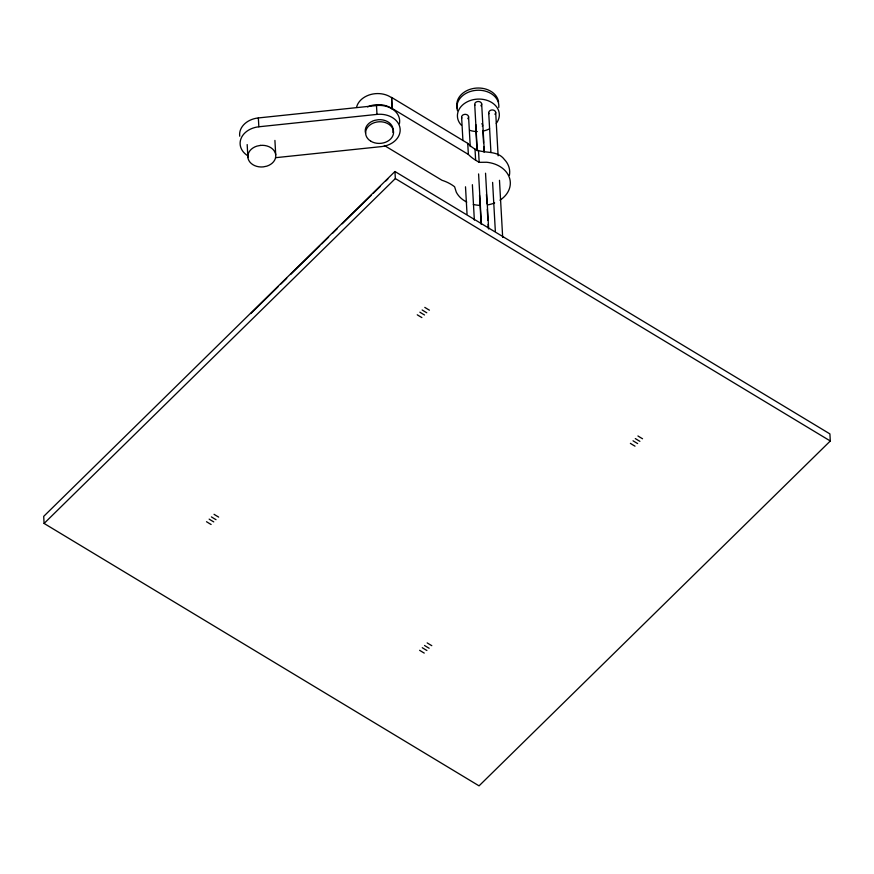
<?xml version="1.0" encoding="UTF-8"?>
<svg xmlns="http://www.w3.org/2000/svg" width="874" height="874" viewBox="0 0 874 874"><rect width="100%" height="100%" fill="white"/><g stroke="black" fill="none" stroke-linecap="round" stroke-linejoin="round"><path stroke-width="1.31" d="M391.618 97.44L392.044 108.693L391.618 97.44L467.743 143.369A40.029 30.983 -3.2 0 0 475.019 149.148C484.032 154.053 496.989 149.651 504.342 159.439A27.968 21.642 -3.2 0 1 509.367 175.445M394.95 171.501L43.7 516.37L44.093 523.45L479.05 785.857L830.3 440.988L829.907 433.908L394.95 171.501L395.343 178.569L44.093 523.45M250.86 313.504L277.954 286.901M280.871 284.039L286.716 278.293M290.616 274.469L319.84 245.78M321.785 243.868L328.602 237.171M332.502 233.347L337.364 228.562M342.237 223.788L371.461 195.099M373.406 193.176L380.179 186.533M385.926 180.885L387.838 179.006M392.24 108.496L468.355 154.425A40.029 30.983 -3.2 0 0 475.631 160.204L479.171 162.335L486.709 162.258A27.968 21.642 -3.2 0 1 509.367 177.52A27.968 21.642 -3.2 0 1 499.983 200.179M239.727 136.224A20.976 16.235 -3.2 0 1 258.354 117.935L376.486 105.546A20.976 16.235 -3.2 0 1 399.418 123.704M247.899 155.823A20.976 16.235 -3.2 0 1 240.962 138.748A20.976 16.235 -3.2 0 1 258.846 126.785L376.989 114.396A20.976 16.235 -3.2 0 1 400.052 128.314A20.976 16.235 -3.2 0 1 381.425 146.603L275.507 157.702M384.352 145.499L442.015 180.284A40.029 30.983 -3.2 0 1 453.693 186.096L454.611 186.796L456.283 192.127A27.968 21.642 -3.2 0 0 466.771 202.069M395.343 178.569L830.3 440.988M391.421 97.637L391.268 97.495A20.976 16.235 -3.2 0 0 356.668 106.814M392.044 108.693L391.88 108.551A20.976 16.235 -3.2 0 0 367.615 106.89M495.678 112.265L498.114 155.812M499.48 180.306L502.681 237.455M488.73 112.997L490.937 152.458M492.608 182.393L495.35 231.381M481.661 103.82L484.327 151.442M485.54 173.205L488.664 228.999M482.874 130.423L483.551 142.67M483.781 146.756L484.087 152.196M486.447 194.378L486.982 203.904M487.277 209.345L487.889 220.226M488.118 224.312L488.348 228.398M478.548 151.278L479.171 162.335M474.713 104.541L477.302 150.809M478.591 173.937L481.41 224.279M475.664 125.987L477.029 150.481M479.542 195.383L481.137 223.952M475.019 149.148L475.631 160.204M468.573 116.668L470.245 146.603M472.375 184.698L474.353 220.084M467.743 143.369L468.355 154.425M461.625 117.4L462.925 140.528M465.503 186.796L467.033 214.01M376.486 105.546L376.989 114.396M274.917 140.419L275.714 154.731M258.354 117.935L258.846 126.785M247.178 144.571L247.91 157.582M457.495 110.747A20.976 16.235 -3.2 0 1 476.341 90.306A20.976 16.235 -3.2 0 1 498.759 107.48M457.375 108.529A20.976 16.235 -3.2 0 1 474.178 88.34A20.976 16.235 -3.2 0 1 498.595 102.072M481.825 123.726A3.496 2.709 -3.2 0 1 482.372 126.38M475.926 126.664A3.496 2.709 -3.2 0 1 475.849 124.589M461.843 118.077A3.496 2.709 -3.2 0 1 465.645 114.341A3.496 2.709 -3.2 0 1 467.819 118.667M488.937 113.686A3.496 2.709 -3.2 0 1 492.739 109.949A3.496 2.709 -3.2 0 1 494.924 114.275M474.932 105.23A3.496 2.709 -3.2 0 1 478.733 101.493A3.496 2.709 -3.2 0 1 480.908 105.82M494.651 202.932A27.968 21.642 -3.2 0 1 487.736 204.887M480.449 205.401A27.968 21.642 -3.2 0 1 473.304 204.44M461.428 125.266A20.976 16.235 -3.2 0 1 463.919 103.875A20.976 16.235 -3.2 0 1 491.538 102.389A20.976 16.235 -3.2 0 1 496.257 123.387M489.582 128.795A20.976 16.235 -3.2 0 1 483.289 131.002M477.302 131.57A20.976 16.235 -3.2 0 1 469.862 130.357M365.594 133.274A13.984 10.827 -3.2 0 1 374.837 120.306L378.42 119.705A13.984 10.827 -3.2 0 1 392.885 132.4M421.869 317.568A71.275 33.867 45.5 0 1 417.259 314.793M424.513 314.979A71.275 33.867 45.5 0 1 419.891 312.193M426.774 312.761A71.275 33.867 45.5 0 1 422.153 309.975M429.418 310.161A71.275 33.867 45.5 0 1 424.797 307.386M211.126 524.487A71.275 33.867 45.5 0 1 206.504 521.712M213.759 521.898A71.275 33.867 45.5 0 1 209.148 519.123M216.02 519.68A71.275 33.867 45.5 0 1 211.41 516.895M218.664 517.091A71.275 33.867 45.5 0 1 214.043 514.305M424.251 653.075A71.275 33.867 45.5 0 1 419.629 650.3M426.894 650.485A71.275 33.867 45.5 0 1 422.273 647.7M429.156 648.257A71.275 33.867 45.5 0 1 424.535 645.482M431.789 645.668A71.275 33.867 45.5 0 1 427.178 642.893M635.005 446.155A71.275 33.867 45.5 0 1 630.383 443.369M637.638 443.555A71.275 33.867 45.5 0 1 633.027 440.78M639.899 441.337A71.275 33.867 45.5 0 1 635.289 438.562M642.543 438.748A71.275 33.867 45.5 0 1 637.922 435.962M260.365 145.412L256.825 146.144A13.984 10.827 -3.2 0 0 248.216 158.97A13.984 10.827 -3.2 0 0 263.249 166.89L266.799 166.158A13.984 10.827 -3.2 0 0 275.408 153.332A13.984 10.827 -3.2 0 0 260.365 145.412M370.805 141.206A13.984 10.827 -3.2 0 0 393.398 133.951A13.984 10.827 -3.2 0 0 374.564 122.589A13.984 10.827 -3.2 0 0 370.805 141.206"/></g></svg>
